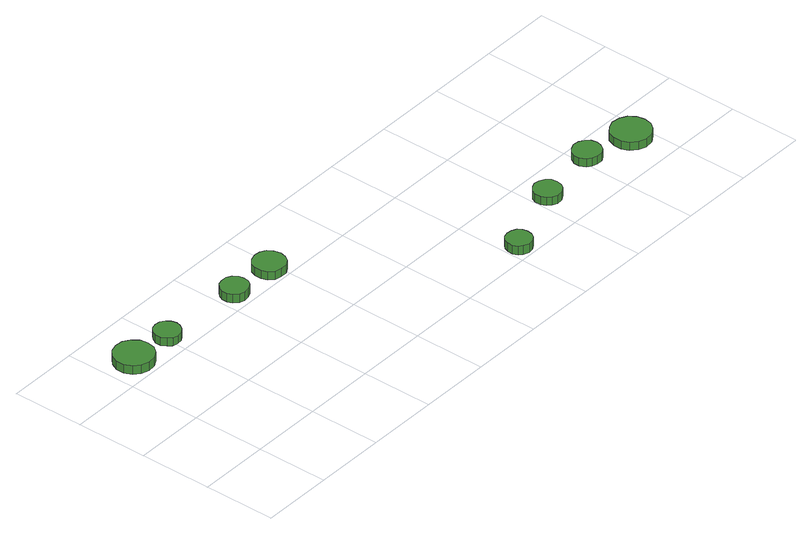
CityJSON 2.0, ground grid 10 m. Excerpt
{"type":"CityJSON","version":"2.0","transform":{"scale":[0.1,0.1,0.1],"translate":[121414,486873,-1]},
"CityObjects":{
"tree1":{"type":"SolitaryVegetationObject","attributes":{"function":"something"},"geometry":[{"type":"MultiSurface","lod":"1","boundaries":[[[0,1,2,3,4,5,6,7,8,9,10,11,12,13,14]],[[15,16,17,18,19,20,21,22,23,24,25,26,27,28,29]],[[0,29,28,1]],[[1,28,27,2]],[[2,27,26,3]],[[3,26,25,4]],[[4,25,24,5]],[[5,24,23,6]],[[6,23,22,7]],[[7,22,21,8]],[[8,21,20,9]],[[9,20,19,10]],[[10,19,18,11]],[[11,18,17,12]],[[12,17,16,13]],[[13,16,15,14]],[[14,15,29,0]]]}]},
"tree2":{"type":"SolitaryVegetationObject","attributes":{"function":"something"},"geometry":[{"type":"MultiSurface","lod":"1","boundaries":[[[30,31,32,33,34,35,36,37,38,39,40,41,42,43,44]],[[45,46,47,48,49,50,51,52,53,54,55,56,57,58,59]],[[30,59,58,31]],[[31,58,57,32]],[[32,57,56,33]],[[33,56,55,34]],[[34,55,54,35]],[[35,54,53,36]],[[36,53,52,37]],[[37,52,51,38]],[[38,51,50,39]],[[39,50,49,40]],[[40,49,48,41]],[[41,48,47,42]],[[42,47,46,43]],[[43,46,45,44]],[[44,45,59,30]]]}]},
"tree3":{"type":"SolitaryVegetationObject","attributes":{"function":"something"},"geometry":[{"type":"MultiSurface","lod":"1","boundaries":[[[60,61,62,63,64,65,66,67,68,69,70,71,72,73,74]],[[75,76,77,78,79,80,81,82,83,84,85,86,87,88,89]],[[60,89,88,61]],[[61,88,87,62]],[[62,87,86,63]],[[63,86,85,64]],[[64,85,84,65]],[[65,84,83,66]],[[66,83,82,67]],[[67,82,81,68]],[[68,81,80,69]],[[69,80,79,70]],[[70,79,78,71]],[[71,78,77,72]],[[72,77,76,73]],[[73,76,75,74]],[[74,75,89,60]]]}]},
"tree4":{"type":"SolitaryVegetationObject","attributes":{"function":"something"},"geometry":[{"type":"MultiSurface","lod":"1","boundaries":[[[90,91,92,93,94,95,96,97,98,99,100,101,102,103,104]],[[105,106,107,108,109,110,111,112,113,114,115,116,117,118,119]],[[90,119,118,91]],[[91,118,117,92]],[[92,117,116,93]],[[93,116,115,94]],[[94,115,114,95]],[[95,114,113,96]],[[96,113,112,97]],[[97,112,111,98]],[[98,111,110,99]],[[99,110,109,100]],[[100,109,108,101]],[[101,108,107,102]],[[102,107,106,103]],[[103,106,105,104]],[[104,105,119,90]]]}]},
"tree5":{"type":"SolitaryVegetationObject","attributes":{"function":"something"},"geometry":[{"type":"MultiSurface","lod":"1","boundaries":[[[120,121,122,123,124,125,126,127,128,129,130,131,132,133,134]],[[135,136,137,138,139,140,141,142,143,144,145,146,147,148,149]],[[120,149,148,121]],[[121,148,147,122]],[[122,147,146,123]],[[123,146,145,124]],[[124,145,144,125]],[[125,144,143,126]],[[126,143,142,127]],[[127,142,141,128]],[[128,141,140,129]],[[129,140,139,130]],[[130,139,138,131]],[[131,138,137,132]],[[132,137,136,133]],[[133,136,135,134]],[[134,135,149,120]]]}]},
"tree6":{"type":"SolitaryVegetationObject","attributes":{"function":"something"},"geometry":[{"type":"MultiSurface","lod":"1","boundaries":[[[150,151,152,153,154,155,156,157,158,159,160,161,162,163,164]],[[165,166,167,168,169,170,171,172,173,174,175,176,177,178,179]],[[150,179,178,151]],[[151,178,177,152]],[[152,177,176,153]],[[153,176,175,154]],[[154,175,174,155]],[[155,174,173,156]],[[156,173,172,157]],[[157,172,171,158]],[[158,171,170,159]],[[159,170,169,160]],[[160,169,168,161]],[[161,168,167,162]],[[162,167,166,163]],[[163,166,165,164]],[[164,165,179,150]]]}]},
"tree7":{"type":"SolitaryVegetationObject","attributes":{"function":"something"},"geometry":[{"type":"MultiSurface","lod":"1","boundaries":[[[180,181,182,183,184,185,186,187,188,189,190,191,192,193,194]],[[195,196,197,198,199,200,201,202,203,204,205,206,207,208,209]],[[180,209,208,181]],[[181,208,207,182]],[[182,207,206,183]],[[183,206,205,184]],[[184,205,204,185]],[[185,204,203,186]],[[186,203,202,187]],[[187,202,201,188]],[[188,201,200,189]],[[189,200,199,190]],[[190,199,198,191]],[[191,198,197,192]],[[192,197,196,193]],[[193,196,195,194]],[[194,195,209,180]]]}]},
"tree8":{"type":"SolitaryVegetationObject","attributes":{"function":"something"},"geometry":[{"type":"MultiSurface","lod":"1","boundaries":[[[210,211,212,213,214,215,216,217,218,219,220,221,222,223,224]],[[225,226,227,228,229,230,231,232,233,234,235,236,237,238,239]],[[210,239,238,211]],[[211,238,237,212]],[[212,237,236,213]],[[213,236,235,214]],[[214,235,234,215]],[[215,234,233,216]],[[216,233,232,217]],[[217,232,231,218]],[[218,231,230,219]],[[219,230,229,220]],[[220,229,228,221]],[[221,228,227,222]],[[222,227,226,223]],[[223,226,225,224]],[[224,225,239,210]]]}]}
},
"vertices":[
[61,226,27],[59,237,27],[52,246,27],[43,252,27],[32,253,27],[21,250,27],[13,242,27],[8,232,27],[8,221,27],[13,210,27],[21,203,27],[32,200,27],[43,201,27],[52,206,27],[59,215,27],[59,215,14],[52,206,14],[43,201,14],[32,200,14],[21,203,14],[13,210,14],[8,221,14],[8,232,14],[13,242,14],[21,250,14],[32,253,14],[43,252,14],[52,246,14],[59,237,14],[61,226,14],
[117,227,25],[115,234,25],[111,240,25],[105,244,25],[97,245,25],[90,243,25],[85,238,25],[81,231,25],[81,223,25],[85,216,25],[90,211,25],[97,209,25],[105,210,25],[111,214,25],[115,220,25],[115,220,13],[111,214,13],[105,210,13],[97,209,13],[90,211,13],[85,216,13],[81,223,13],[81,231,13],[85,238,13],[90,243,13],[97,245,13],[105,244,13],[111,240,13],[115,234,13],[117,227,13],
[239,222,25],[238,229,25],[233,236,25],[226,240,25],[218,240,25],[211,238,25],[205,233,25],[202,226,25],[202,218,25],[205,211,25],[211,205,25],[218,203,25],[226,204,25],[233,208,25],[238,214,25],[238,214,12],[233,208,12],[226,204,12],[218,203,12],[211,205,12],[205,211,12],[202,218,12],[202,226,12],[205,233,12],[211,238,12],[218,240,12],[226,240,12],[233,236,12],[238,229,12],[239,222,12],
[309,222,23],[307,231,23],[302,239,23],[294,243,23],[285,244,23],[276,241,23],[269,235,23],[266,227,23],[266,218,23],[269,209,23],[276,203,23],[285,201,23],[294,201,23],[302,206,23],[307,213,23],[307,213,11],[302,206,11],[294,201,11],[285,201,11],[276,203,11],[269,209,11],[266,218,11],[266,227,11],[269,235,11],[276,241,11],[285,244,11],[294,243,11],[302,239,11],[307,231,11],[309,222,11],
[537,22,20],[536,29,20],[532,35,20],[525,38,20],[518,39,20],[511,37,20],[506,32,20],[503,25,20],[503,18,20],[506,11,20],[511,7,20],[518,4,20],[525,5,20],[532,9,20],[536,15,20],[536,15,7],[532,9,7],[525,5,7],[518,4,7],[511,7,7],[506,11,7],[503,18,7],[503,25,7],[506,32,7],[511,37,7],[518,39,7],[525,38,7],[532,35,7],[536,29,7],[537,22,7],
[639,60,19],[638,68,19],[633,74,19],[626,78,19],[618,79,19],[611,76,19],[605,71,19],[602,64,19],[602,56,19],[605,49,19],[611,44,19],[618,41,19],[626,42,19],[633,46,19],[638,52,19],[638,52,7],[633,46,7],[626,42,7],[618,41,7],[611,44,7],[605,49,7],[602,56,7],[602,64,7],[605,71,7],[611,76,7],[618,79,7],[626,78,7],[633,74,7],[638,68,7],[639,60,7],
[732,74,19],[730,82,19],[725,88,19],[718,92,19],[710,93,19],[703,90,19],[697,85,19],[693,78,19],[693,70,19],[697,62,19],[703,57,19],[710,55,19],[718,55,19],[725,59,19],[730,66,19],[730,66,7],[725,59,7],[718,55,7],[710,55,7],[703,57,7],[697,62,7],[693,70,7],[693,78,7],[697,85,7],[703,90,7],[710,93,7],[718,92,7],[725,88,7],[730,82,7],[732,74,7],
[805,59,19],[803,70,19],[796,79,19],[787,84,19],[775,86,19],[765,82,19],[756,75,19],[752,64,19],[752,53,19],[756,43,19],[765,35,19],[775,32,19],[787,33,19],[796,39,19],[803,48,19],[803,48,7],[796,39,7],[787,33,7],[775,32,7],[765,35,7],[756,43,7],[752,53,7],[752,64,7],[756,75,7],[765,82,7],[775,86,7],[787,84,7],[796,79,7],[803,70,7],[805,59,7]
]}
